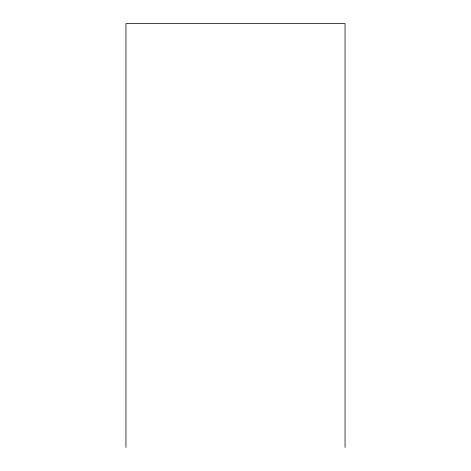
<?xml version="1.0" encoding="UTF-8"?>
<svg xmlns="http://www.w3.org/2000/svg" width="471" height="471" viewBox="0 0 471 471"><rect width="100%" height="100%" fill="white"/><g stroke="black" fill="none" stroke-linecap="round" stroke-linejoin="round"><path stroke-width="0.71" d="M345.049 447.45L345.049 23.55L125.951 23.55L125.951 447.45"/></g></svg>
